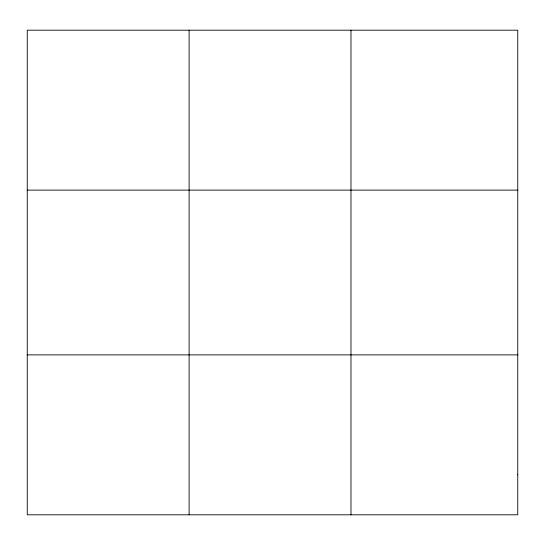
<?xml version="1.0" encoding="UTF-8"?>
<svg xmlns="http://www.w3.org/2000/svg" width="545" height="545" viewBox="0 0 545 545"><rect width="100%" height="100%" fill="white"/><g stroke="black" fill="none" stroke-linecap="round" stroke-linejoin="round"><path stroke-width="0.82" d="M189.115 514.807L189.115 30.193M350.98 514.807L350.98 30.193M27.25 190.116L517.75 190.116M27.25 354.884L517.75 354.884M517.75 474.824L517.75 514.807L27.25 514.807L27.25 30.193L517.75 30.193L517.75 474.824"/></g></svg>
